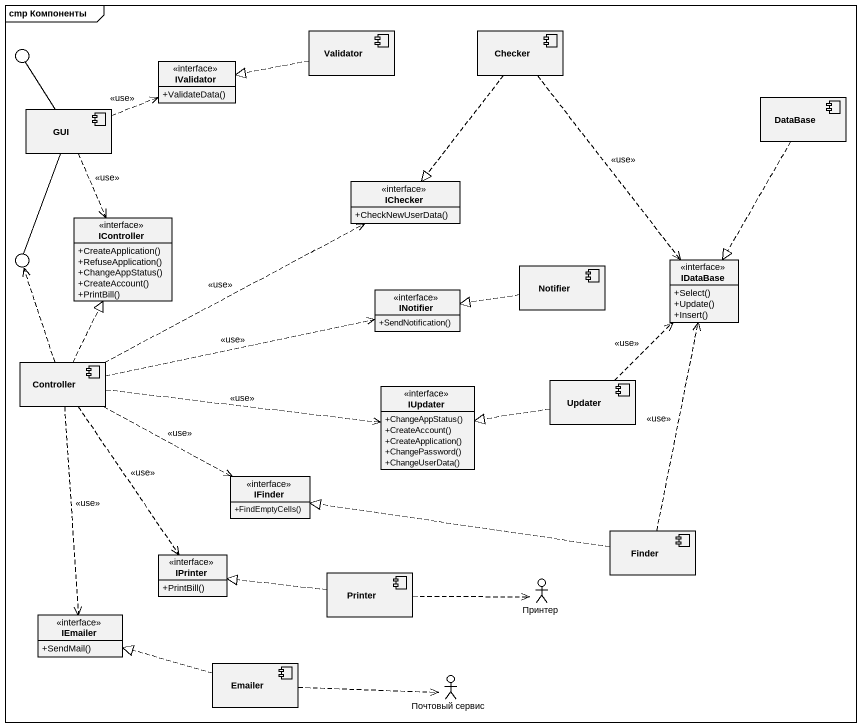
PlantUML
@startuml
mainframe cmp Компоненты
allowmixing
hide circle
hide empty members
skinparam classAttributeIconSize 0
() " " as lollipop1
interface IValidator {
  +ValidateData()
}
component Validator
component Checker
component "DataBase" as DataBase_
component GUI
interface IController {
  +CreateApplication()
  +RefuseApplication()
  +ChangeAppStatus()
  +CreateAccount()
  +PrintBill()
}
interface IChecker {
  +CheckNewUserData()
}
() " " as lollipop2
interface INotifier {
  +SendNotification()
}
component Notifier
interface IDataBase {
  +Select()
  +Update()
  +Insert()
}
component Controller
interface IUpdater {
  +ChangeAppStatus()
  +CreateAccount()
  +CreateApplication()
  +ChangePassword()
  +ChangeUserData()
}
component Updater
interface IFinder {
  +FindEmptyCells()
}
interface IPrinter {
  +PrintBill()
}
component Finder
component Printer
actor Принтер
interface IEmailer {
  +SendMail()
}
component Emailer
actor "Почтовый сервис" as Почтовый_сервис
Validator .left.|> IValidator
Checker ..|> IChecker
Checker ..> IDataBase : <<use>>
DataBase_ ..|> IDataBase
GUI -up- lollipop1
GUI .right.> IValidator : <<use>>
GUI ..> IController : <<use>>
GUI -- lollipop2
Notifier .left.|> INotifier
Controller .up.|> IController
Controller .right.> IChecker : <<use>>
Controller .up.> lollipop2
Controller .right.> INotifier : <<use>>
Controller .right.> IUpdater : <<use>>
Controller .right.> IFinder : <<use>>
Controller ..> IPrinter : <<use>>
Controller ..> IEmailer : <<use>>
Updater .up.> IDataBase : <<use>>
Updater .left.|> IUpdater
Finder .up.> IDataBase : <<use>>
Finder .left.|> IFinder
Printer .left.|> IPrinter
Printer .right.> Принтер
Emailer .left.|> IEmailer
Emailer .right.> Почтовый_сервис
@enduml
